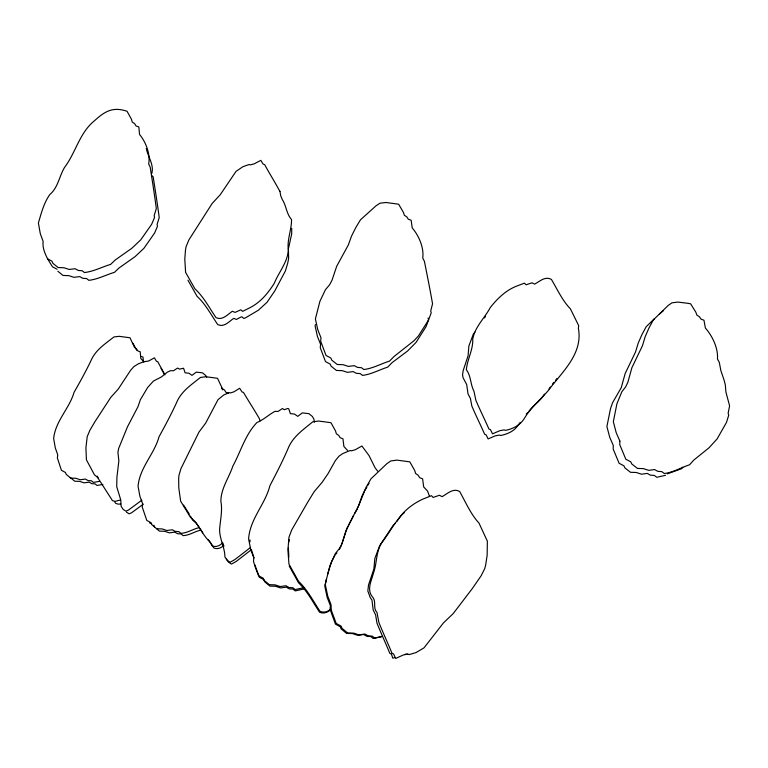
<?xml version="1.0" encoding="UTF-8"?>
<svg xmlns="http://www.w3.org/2000/svg" width="768" height="768" viewBox="0 0 768 768"><rect width="100%" height="100%" fill="white"/><g stroke="black" fill="none" stroke-linecap="round" stroke-linejoin="round"><path stroke-width="1.15" d="M288.374 547.795L288.864 557.04M288.845 542.026L289.19 539.674M326.314 579.35L325.296 584.602L327.744 596.122L331.027 604.637L331.258 610.128L336.202 623.443L341.088 626.102L342.019 628.33L347.597 632.938L353.635 633.11L358.954 634.896L364.992 634.032L368.256 635.875L372.278 636.144L374.688 638.083L381.658 636.768M327.581 574.339L331.613 561.475L334.954 555.187M151.69 173.76C154.435 165.216 147.936 156.73 146.285 148.57M315.475 324.528L315.082 325.776L317.424 336.413L320.573 344.275L320.266 347.722L325.507 361.632L330.211 364.118L331.094 366.173L336.461 370.454L342.269 370.656L347.386 372.346L353.194 371.597L356.323 373.325L360.192 373.594L362.515 375.398C371.443 374.314 379.181 369.802 387.744 367.114L392.035 362.678L407.587 350.986L416.006 342.461L426 326.746L431.213 312.864L430.714 311.021L432.547 303.782C430.08 289.613 427.21 275.434 424.416 261.35L422.755 258.106C424.118 247.661 418.867 235.67 412.214 227.894L411.158 220.234L408.288 219.197L406.762 216.835L404.333 215.242L403.421 212.39L398.63 204.211L385.968 202.493L379.987 203.203L376.09 205.747L360.461 219.83L355.67 227.789L351.523 236.122L348.326 244.944L336.691 266.285L331.958 280.368L329.568 284.842L325.421 289.718L319.901 301.363L315.398 318.922L317.789 329.76L320.995 337.776L320.688 341.29L326.045 355.478L330.845 358.022L331.747 360.115L337.219 364.483L343.152 364.694L348.374 366.413L354.307 365.654L357.504 367.411L361.45 367.69L363.821 369.533C372.931 368.429 380.842 363.821 389.578 361.085L393.955 356.563L413.837 340.867L418.416 335.952L428.611 319.93M250.003 539.981L250.051 541.747M341.587 544.646L345.917 531.024L348.096 526.426M357.84 507.638L364.33 491.693M348.586 525.418L353.635 515.443M339.322 549.485L341.222 545.741M354.739 513.504L357.494 508.666M484.541 317.942L485.53 316.205M364.79 490.723L366.902 487.018M367.968 485.165L369.024 483.312M517.421 426.144L520.186 422.41M555.523 380.429L556.829 378.605M544.454 394.099C540.566 400.867 533.645 404.966 529.008 411.139M549.034 388.906L550.397 387.024M552.451 384.202L553.766 382.435M474.912 332.112L473.366 334.08L468.864 346.013L468.096 355.766L463.2 370.531L462.566 374.582L462.998 377.568L466.704 384.614L468.019 393.85L470.419 398.458L471.859 406.099C475.805 415.382 480.47 424.675 484.598 434.179L486.144 434.88L488.112 438.922L495.293 435.821L499.478 435.053L500.707 435.514C506.774 434.16 512.87 431.875 516.874 426.931M402.01 514.762C394.061 523.286 388.762 533.712 381.648 542.918C375.782 552.173 377.098 563.251 373.469 573.034C371.443 581.088 366.115 590.198 373.037 597.59C376.32 601.92 372.854 608.698 376.973 612.355L378.845 622.33C382.896 632.544 387.725 642.778 391.978 653.232L393.61 653.99L395.654 658.435L403.373 654.97L407.846 654.086L409.152 654.595L416.064 652.57L424.032 647.837L443.453 622.906L453.178 613.622L472.262 588.624L481.171 575.722L484.79 568.483L485.693 564.854L487.142 555.341L487.363 541.171L478.982 523.066C470.746 514.234 465.542 501.926 459.658 491.491C453.158 487.718 447.494 493.709 442.128 496.646L439.402 495.264L433.152 497.443L431.501 495.677L422.909 499.085C412.387 503.952 403.104 511.171 397.027 521.28M335.606 554.39L336.902 552.806M682.829 467.213L681.562 468.71L667.296 473.866M659.376 314.131L663.562 310.56M526.301 414.086L527.654 412.618M395.597 522.893L393.245 525.302L379.738 545.558L374.851 558.432L373.891 568.944L368.544 584.87L367.824 590.966L370.31 597.782L371.962 600.01L373.181 609.955L375.61 614.899L376.982 623.126C380.938 633.091 385.651 643.085 389.789 653.299L391.392 654.038L392.784 658.147L394.637 657.667M222.614 542.602C220.253 545.798 215.76 547.642 212.006 545.789L210.106 542.285M223.315 545.568C221.088 548.333 216.96 549.485 213.696 547.901L211.834 544.464M330.547 609.216C327.898 611.923 323.501 612.96 320.006 611.318C313.392 601.354 307.306 589.574 298.55 581.318L288.97 564.134L287.914 550.234L288.96 537.264L291.696 529.978L307.507 502.541L314.141 491.722L322.166 482.285L328.042 473.664L335.386 460.579L339.053 456.134L342.614 453.648L350.141 450.499L351.37 450.864L355.315 449.722L361.891 445.997L369.043 455.597L375.12 467.866L377.683 471.12M330.653 609.514C327.974 612.538 323.366 614.035 319.594 612.24C313.123 602.477 307.162 590.938 298.579 582.845L289.19 566.006M402.614 514.109L404.246 512.755M654.346 318.787L646.176 326.717L641.866 334.742L638.218 343.142L635.52 352.022L625.171 373.536L621.226 387.715L612.499 402.845L610.445 408.874L606.902 426.547L609.773 437.443L613.306 445.498L613.171 449.03L619.104 463.277L623.933 465.821L624.912 467.923L630.49 472.301L636.307 472.483L641.491 474.202L647.27 473.414L650.477 475.171L654.365 475.44L656.765 477.283L665.52 475.315M250.627 547.421L234.778 559.651L230.093 562.234L227.174 560.371L224.918 556.954C224.87 546.278 218.074 536.88 219.936 525.994C220.762 517.824 222.47 509.539 220.886 501.37C220.771 488.784 228.989 477.763 232.877 466.061C240.826 451.421 245.203 434.688 256.915 422.563C263.616 419.779 268.714 414.691 274.992 411.35L278.054 411.446L282.384 408.547L284.371 409.69L287.654 408.49L288.72 408.749L290.419 413.683L294.442 414.038L297.773 416.352L302.294 412.896L308.861 413.645L312.413 416.506L313.939 419.165L314.314 422.246M251.597 549.542L236.064 561.542L231.466 564.077L228.605 562.243L226.387 558.893M143.251 504.182L131.501 512.832L129.101 513.821L126.432 512.112M141.878 500.141L128.342 510.154L125.894 511.152L123.178 509.414L121.104 506.227L120.778 500.006L116.736 486.73L116.909 477.418L118.858 460.81L117.926 452.294L118.646 448.464L127.45 426.864L137.962 406.733L140.352 399.754L147.648 387.494L153.389 381.091L161.453 376.915L167.299 372.173L170.602 370.666L173.482 370.752L177.619 368.054L179.472 369.13L183.581 368.246L185.107 372.854L188.89 373.19L191.981 375.35L196.301 372.134L202.483 372.845L205.776 375.514L206.707 377.165M120.461 500.006L114.998 501.379L112.454 500.63L97.642 477.494L94.397 474.72L86.429 459.859L85.91 447.859L87.206 436.666L89.837 430.368L94.934 421.718L110.803 397.344L118.176 389.194L130.522 370.416L133.91 366.576L138.48 363.754L143.894 361.718L148.502 361.056L154.435 357.84L156.374 361.21L157.738 361.709L164.89 374.822M382.138 636.374L373.133 638.458L370.771 636.557L366.835 636.298L363.638 634.493L357.725 635.328L352.522 633.581L346.608 633.418L341.136 628.906L340.234 626.726L335.443 624.115L330.086 609.37L330.384 605.702L327.168 597.36L324.768 586.08L329.846 565.872L335.453 553.44L339.667 548.208L342.086 543.427L346.886 528.403L358.685 505.594L361.93 496.186L366.134 487.286L370.992 478.781L386.88 463.67L390.845 460.925L396.931 460.128L409.814 461.846L414.71 470.506L415.642 473.53L418.118 475.21L419.674 477.706L422.602 478.79L423.686 486.931L427.584 491.098L429.514 496.339M303.974 587.597L295.162 589.603L292.877 587.76L289.027 587.501L285.936 585.754L280.157 586.56L275.098 584.861L269.328 584.688L264.048 580.32M303.898 588.95L295.258 590.918L293.021 589.114L289.248 588.864L286.224 587.155L280.55 587.942L275.597 586.272L269.933 586.109L264.758 581.827L263.194 578.218L258.547 575.693L255.456 567.706L253.488 561.427L253.834 557.885L250.79 549.83L248.592 538.915C250.003 518.726 265.133 504.557 269.904 485.722C276.614 472.858 283.2 460.128 288.816 446.774C293.798 435.974 303.955 429.13 312.787 421.795L318.614 421.046L330.931 422.688L335.51 430.915L336.365 433.786L338.707 435.379L340.166 437.75L342.95 438.778L343.891 446.496L347.568 450.451M407.77 654.24L405.293 654.134M198.96 527.712C192.653 529.104 187.507 533.03 180.931 533.357L178.819 531.638L175.219 531.398L172.339 529.776L166.896 530.506L162.173 528.931L156.758 528.758M200.842 530.102C194.659 531.466 189.61 535.325 183.158 535.642L181.085 533.962L177.542 533.722L174.73 532.128L169.382 532.848L164.746 531.302L159.427 531.13L151.872 524.698L151.104 522.749L146.784 520.397L142.272 507.149L142.656 503.866L139.939 496.378L138.048 486.24C139.766 467.376 154.186 454.387 158.995 436.848C165.523 424.906 171.936 413.078 177.456 400.656C182.362 390.576 192.019 384.25 200.438 377.443L205.949 376.742L217.507 378.298L222.413 388.627L224.592 390.115L225.926 392.323L228.528 393.283M99.37 481.363L93.427 482.419L91.459 480.816L88.061 480.586L85.382 479.069L80.237 479.75L75.811 478.262L70.714 478.099L66.163 474.317L65.462 472.493L61.43 470.294L57.36 457.949L57.754 454.886L55.296 447.898L53.645 438.451C55.546 420.778 69.264 408.787 74.035 392.4C80.352 381.254 86.544 370.224 91.92 358.618C96.71 349.181 105.888 343.306 113.923 336.96L119.126 336.317L130.003 337.776L134.496 347.434L136.531 348.826L137.76 350.89L140.198 351.792L140.803 358.502L143.952 361.949M102.893 484.426L97.056 485.462L95.117 483.898L91.786 483.667L89.146 482.17L84.096 482.842L79.747 481.382L74.736 481.219L70.272 477.504M120.691 503.962L118.339 504.173L115.843 503.434L114.864 502.243M141.341 356.419L142.944 357.014L143.52 361.69M47.347 258.72L52.022 261.216L52.829 263.261L58.109 267.542L64.032 267.763L69.168 269.453L75.139 268.733L78.259 270.461L82.195 270.739L84.48 272.544C93.686 271.488 101.789 267.024 110.65 264.384L115.238 259.978L131.683 248.39L140.688 239.933L151.632 224.323L154.57 217.44L154.157 215.635L156.326 208.579C154.531 194.746 152.323 180.883 150.173 167.136L148.666 163.958C150.538 153.965 145.853 142.013 139.536 134.438L138.835 126.96L136.013 125.933L134.602 123.629L132.24 122.054L131.462 119.27L127.056 111.274C112.416 106.32 104.525 111.648 94.243 120.95C79.517 132.883 75.715 152.688 64.56 167.414C59.174 176.237 58.157 187.632 49.795 194.544C43.824 203.021 41.261 213.216 38.4 223.008L40.282 233.597L43.123 241.43C42 250.55 47.837 259.363 52.474 266.794L57.062 269.232M149.645 522.922L151.613 523.776M263.923 579.763L259.373 577.286L254.899 564.931M57.859 271.238L63.024 275.443L68.832 275.654L73.862 277.315L79.718 276.605L82.771 278.294L86.63 278.573L88.867 280.339C97.882 279.293 105.811 274.915 114.49 272.323L118.992 268.003L135.082 256.627L143.904 248.333L154.618 233.011L157.488 226.253L157.085 224.486L159.216 217.555C157.44 203.981 155.27 190.378 153.168 176.88L152.122 175.766M209.722 541.67C202.013 534.71 198.845 523.507 190.502 517.421L180.643 501.139L178.79 487.92L178.656 479.002L178.906 475.584L180.931 468.643L198.97 432.096L205.69 423.072L218.026 399.638L223.853 394.906L229.219 392.621L230.362 392.957L233.894 391.843L239.664 388.262L242.035 391.939L243.494 392.467C248.65 401.251 254.266 409.786 259.248 418.416L260.198 420.797M207.955 539.434L211.133 543.533M202.762 532.896L196.176 523.037L192.595 520.07L190.406 516.077M161.04 368.371L164.371 374.323M183.562 505.085L189.312 514.08M132.922 343.229L136.675 350.266M187.949 280.205L197.098 296.362C205.507 304.051 211.373 315.216 217.709 324.586C224.112 327.648 228.95 321.552 233.741 318.355L236.41 319.44L241.133 316.934L242.074 316.915L243.773 318.451L245.251 317.99L258.403 310.205L267.014 302.314L274.771 290.966L285.398 270.941L287.683 263.318L288.614 258.624L288.403 248.88L291.686 233.942L291.715 228.365M221.606 387.907L222.595 389.885M97.229 476.15L98.093 477.974M153.878 525.235L154.637 527.146M254.006 557.856L251.386 549.667M222.931 543.178L223.93 546.23M428.064 318.01L428.554 319.814M578.39 328.262C583.171 354 562.032 371.914 548.323 390.499C540.586 399.6 530.976 407.443 524.698 417.85C520.579 424.954 513.245 428.89 505.392 430.368L504.134 429.888L499.853 430.685L492.509 433.843L490.493 429.706L488.909 428.995C484.675 419.28 479.904 409.776 475.862 400.291L473.914 391.027C470.381 384.682 471.168 376.07 466.358 369.706C467.299 359.194 473.27 349.709 472.752 338.87C475.114 326.602 484.627 318.173 490.282 307.536C497.366 298.608 505.536 290.563 516.269 286.253L524.467 283.142L526.07 284.794L532.042 282.816L534.662 284.112C539.808 281.357 545.251 275.894 551.414 279.427C557.213 289.162 562.426 300.672 570.413 308.861L578.717 325.709L578.39 328.262M279.965 191.309L280.685 195.658L282.288 199.536C286.253 205.411 286.358 213.792 291.542 219.562C291.638 229.949 286.819 239.837 288.374 250.397C287.28 262.829 278.736 272.208 274.243 283.363C268.109 293.069 260.794 302.006 250.483 307.44L242.592 311.376L240.864 309.811L235.075 312.394L232.349 311.28C227.453 314.544 222.509 320.755 215.981 317.626C209.51 308.074 203.52 296.688 194.938 288.845L185.606 272.371L184.79 259.104L185.472 250.166L186.058 246.749L188.928 239.827L212.112 203.539L220.33 194.621L236.026 171.389L242.851 166.742L248.957 164.544L250.176 164.899L254.16 163.853L260.822 160.358L263.088 164.074L264.643 164.63C269.51 173.52 274.896 182.131 279.571 190.819L279.965 191.309M619.882 441.072L619.757 444.682L625.824 459.216L630.758 461.818L631.766 463.958L637.459 468.422L643.392 468.614L648.701 470.362L654.586 469.565L657.869 471.36L661.834 471.629L664.291 473.52C673.306 472.368 680.995 467.616 689.597 464.765L693.744 460.118L708.989 447.83L717.13 438.893L726.49 422.419L728.726 415.162L728.131 413.27L729.6 405.84L725.885 391.93L725.357 385.056L724.147 380.314L720.854 370.579L719.299 362.342L717.475 359.011C718.262 348.106 712.435 336.058 705.398 328.051L703.958 320.208L701.03 319.152L699.389 316.733L696.883 315.101L695.827 312.182L690.614 303.811L688.454 303.389L677.885 302.083L671.942 302.832L668.179 305.462L653.29 319.949L648.902 328.128L645.187 336.691L642.442 345.744L631.91 367.68L627.907 382.138L625.747 386.726L621.85 391.757L616.925 403.718L613.325 421.738L616.262 432.854L619.882 441.072"/></g></svg>
